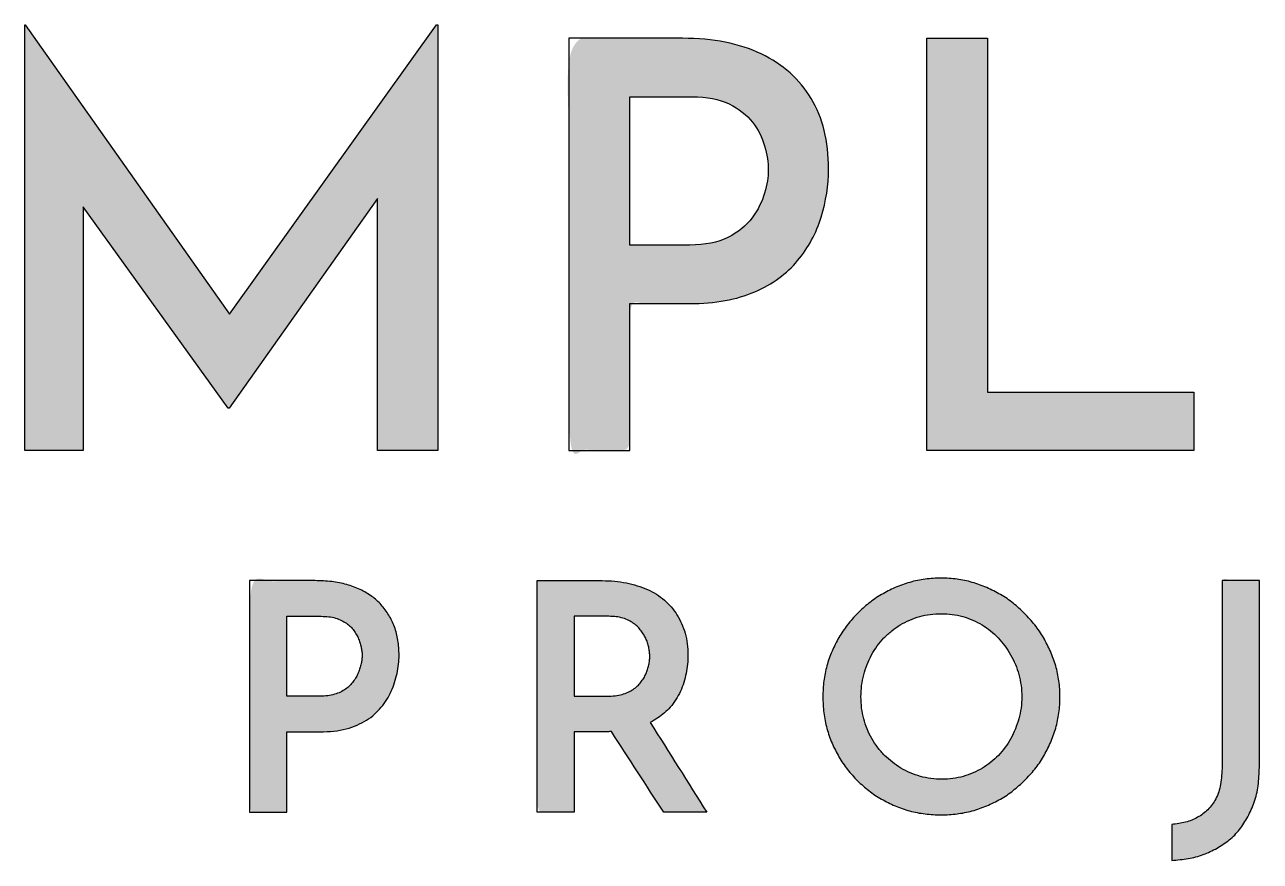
# Model space of a CAD drawing. Extents: x 6 to 227, y 4 to 43.
# Drawn here: x 63.05 to 112.8, y 3.98 to 37.68 of the extents above; entities that cross this region are included whole.
import ezdxf

# ---------------------------------------------------------------- set-up
doc = ezdxf.new("R2010")
doc.units = 0
doc.layers.add('fill-base', color=255, linetype='CONTINUOUS')
doc.layers.add('logo-outline', color=7, linetype='CONTINUOUS')
doc.layers.add('fill-hero', color=7, linetype='CONTINUOUS', true_color=0x00d528)

msp = doc.modelspace()

# ---------------------------------------------------------------- hatches: boundary and pattern name
at = {"layer": 'fill-base', "linetype": 'Continuous'}
h = msp.add_hatch(color=256, dxfattribs=at)
h.dxf.hatch_style = 1
h.paths.add_polyline_path([(75.23912599999998, 31.542627), (79.631126, 37.684752), (79.676876, 37.684752), (79.676876, 20.528502), (77.25212599999999, 20.528502), (77.25212599999999, 30.686766), (71.28212599999999, 22.243752), (71.23637599999999, 22.243752), (65.40362999999999, 30.342071), (65.40362599999999, 20.528502), (63.04637599999999, 20.528502), (63.04637599999999, 37.684752), (63.06962599999999, 37.684752), (71.29549999999999, 26.027536)])
h = msp.add_hatch(color=256, dxfattribs=at)
h.dxf.hatch_style = 1
edge = h.paths.add_edge_path(flags=16)
edge.add_spline(control_points=[(87.40787599999999, 34.779252), (87.40787599999999, 32.789252), (87.40787599999999, 30.799252), (87.40787599999999, 28.80925200000001)], knot_values=[8, 8, 8, 8, 9, 9, 9, 9], weights=[1, 1, 1, 1], degree=3, periodic=0)
edge.add_spline(control_points=[(87.40787599999999, 28.80925200000001), (88.21612600000002, 28.809252), (89.02437600000002, 28.809252), (89.83262600000002, 28.809252)], knot_values=[9, 9, 9, 9, 10, 10, 10, 10], weights=[1, 1, 1, 1], degree=3, periodic=0)
edge.add_spline(control_points=[(89.83262600000002, 28.809252), (90.44237599999998, 28.809252), (90.953876, 28.912002), (91.364876, 29.118252)], knot_values=[10, 10, 10, 10, 11, 11, 11, 11], weights=[1, 1, 1, 1], degree=3, periodic=0)
edge.add_spline(control_points=[(91.364876, 29.118252), (91.776626, 29.323752), (92.10062599999999, 29.587002), (92.33687599999999, 29.907252), (92.57312599999999, 30.227502), (92.741126, 30.559002), (92.84012599999998, 30.902502), (92.93912599999999, 31.246002), (92.98862599999998, 31.555002), (92.98862599999998, 31.828752)], knot_values=[0, 0, 0, 0, 1, 1, 1, 2, 2, 2, 3, 3, 3, 3], weights=[1, 1, 1, 1, 1, 1, 1, 1, 1, 1], degree=3, periodic=0)
edge.add_spline(control_points=[(92.98862599999998, 31.828752), (92.98862599999998, 32.134002), (92.93912599999999, 32.458002), (92.84012599999998, 32.800752), (92.741126, 33.143502), (92.57687599999998, 33.463752), (92.348126, 33.761502)], knot_values=[3, 3, 3, 3, 4, 4, 4, 5, 5, 5, 5], weights=[1, 1, 1, 1, 1, 1, 1], degree=3, periodic=0)
edge.add_spline(control_points=[(92.348126, 33.761502), (92.11937599999999, 34.058502), (91.806626, 34.303002), (91.410626, 34.493502)], knot_values=[5, 5, 5, 5, 6, 6, 6, 6], weights=[1, 1, 1, 1], degree=3, periodic=0)
edge.add_spline(control_points=[(91.410626, 34.493502), (91.01387599999998, 34.684002), (90.51887599999999, 34.779252), (89.92412599999999, 34.779252)], knot_values=[6, 6, 6, 6, 7, 7, 7, 7], weights=[1, 1, 1, 1], degree=3, periodic=0)
edge.add_spline(control_points=[(89.92412599999999, 34.779252), (89.085376, 34.779252), (88.24662599999999, 34.779252), (87.40787599999999, 34.779252)], knot_values=[7, 7, 7, 7, 8, 8, 8, 8], weights=[1, 1, 1, 1], degree=3, periodic=0)
edge = h.paths.add_edge_path()
edge.add_spline(control_points=[(92.70362599999999, 36.506502), (93.58037599999999, 36.086502), (94.25087599999999, 35.488752), (94.71662599999999, 34.711002), (95.181626, 33.933252), (95.41412599999998, 32.987502), (95.41412599999998, 31.874502), (95.41412599999998, 31.218252), (95.31512599999999, 30.571002), (95.11712599999998, 29.930502), (94.91912599999999, 29.290002), (94.60262599999999, 28.706502), (94.16762599999998, 28.180752), (93.73262599999998, 27.655002), (93.15737599999999, 27.235002), (92.44037599999999, 26.922252), (91.72337599999999, 26.609502), (90.854126, 26.453502), (89.83262599999999, 26.453502), (89.02437599999998, 26.453502), (88.21612599999997, 26.453502), (87.40787599999997, 26.453502), (87.40787599999999, 24.478752), (87.40787599999999, 22.504002), (87.40787599999999, 20.529252), (86.591876, 20.529252), (85.775876, 20.529252), (84.959876, 20.529252), (84.959876, 26.064752), (84.959876, 31.600252), (84.959876, 37.135752), (86.485126, 37.135752), (88.010376, 37.135752), (89.535626, 37.135752), (90.77087599999999, 37.135752), (91.82687599999998, 36.925752), (92.70362599999999, 36.506502)], knot_values=[0, 0, 0, 0, 1, 1, 1, 2, 2, 2, 3, 3, 3, 4, 4, 4, 5, 5, 5, 6, 6, 6, 7, 7, 7, 8, 8, 8, 9, 9, 9, 10, 10, 10, 11, 11, 11, 12, 12, 12, 12], weights=[1, 1, 1, 1, 1, 1, 1, 1, 1, 1, 1, 1, 1, 1, 1, 1, 1, 1, 1, 1, 1, 1, 1, 1, 1, 1, 1, 1, 1, 1, 1, 1, 1, 1, 1, 1, 1], degree=3, periodic=0)
h = msp.add_hatch(color=256, dxfattribs=at)
h.dxf.hatch_style = 1
h.paths.add_polyline_path([(99.37187599999999, 37.135752), (101.819876, 37.135752), (101.819876, 22.885002), (110.123126, 22.885002), (110.123126, 20.528502), (99.37187599999999, 20.528502)])
at = {"layer": 'fill-hero', "linetype": 'Continuous'}
h = msp.add_hatch(color=256, dxfattribs=at)
h.dxf.hatch_style = 1
edge = h.paths.add_edge_path()
edge.add_spline(control_points=[(77.40211, 10.188271), (77.3159908009903, 10.09195802646873), (77.14006715396565, 9.895210614111779), (76.80765228771608, 9.654341900050333), (76.55723237111255, 9.533072145086232), (76.427927, 9.470454), (76.28497431737834, 9.415999935155764), (75.98483026740959, 9.301667952993052), (75.48154391872659, 9.217184229413864), (75.1273471175355, 9.20675729282833), (74.941015, 9.201272), (74.49237966666665, 9.201272), (74.04374433333332, 9.201272), (73.595109, 9.201272), (73.595109, 8.120272333333332), (73.595109, 7.039272666666665), (73.595109, 5.958273), (73.095199, 5.958273), (72.595289, 5.958273), (72.095379, 5.958273), (72.095379, 9.068817333333334), (72.095379, 12.17936166666667), (72.095379, 15.289906), (72.97556166666668, 15.289906), (73.85574433333335, 15.289906), (74.73592700000002, 15.289906), (74.9615460850547, 15.28301232579215), (75.3934822998165, 15.26981473861809), (76.00759932463457, 15.1492007924773), (76.55272050460263, 14.95134422756231), (77.02274500500027, 14.67568858969377), (77.42141494239266, 14.33113441160092), (77.61385268663977, 14.04708545777675), (77.709745, 13.905543), (77.79261084863239, 13.74974605584563), (77.9627401401639, 13.42988420480328), (78.0916249562257, 12.87748732733575), (78.13007546614463, 12.36872488599322), (78.10627303232417, 11.92096856325994), (78.04742923242799, 11.55089087370358), (77.97639206804601, 11.30992409982937), (77.94047499999999, 11.188089), (77.89903742946134, 11.06811601995683), (77.81636723796187, 10.82876344435931), (77.63459950624343, 10.4915935217287), (77.47994071473059, 10.28981454508936), (77.40211, 10.188271)], knot_values=[0, 0, 0, 0, 0.3868076561832758, 0.7901677483689002, 1.220806580398716, 1.220806580398716, 1.220806580398716, 1.678874436809751, 2.182567766424112, 2.741674319700858, 2.741674319700858, 2.741674319700858, 3.741674319700858, 3.741674319700858, 3.741674319700858, 4.741674319700858, 4.741674319700858, 4.741674319700858, 5.741674319700858, 5.741674319700858, 5.741674319700858, 6.741674319700858, 6.741674319700858, 6.741674319700858, 7.741674319700858, 7.741674319700858, 7.741674319700858, 8.417940164293043, 9.036350738652832, 9.610455186634203, 10.14929972573616, 10.66380376085056, 11.17482724178662, 11.17482724178662, 11.17482724178662, 11.70228953849606, 12.25774364618904, 12.86049917928351, 13.22849475092263, 13.60078581345301, 13.98152518551873, 13.98152518551873, 13.98152518551873, 14.36192345807133, 14.74044028669853, 15.12389691536207, 15.12389691536207, 15.12389691536207, 15.12389691536207], weights=[1, 1, 1, 1, 1, 1, 1, 1, 1, 1, 1, 1, 1, 1, 1, 1, 1, 1, 1, 1, 1, 1, 1, 1, 1, 1, 1, 1, 1, 1, 1, 1, 1, 1, 1, 1, 1, 1, 1, 1, 1, 1, 1, 1, 1, 1, 1], degree=3, periodic=0)
edge = h.paths.add_edge_path(flags=16)
edge.add_spline(control_points=[(76.27411, 11.226544), (76.31399052180794, 11.2835462441389), (76.39223539198551, 11.39538362715907), (76.48358324419473, 11.57642564509571), (76.52354718768046, 11.70257897242477), (76.543292, 11.764907), (76.56105785339791, 11.82490809129157), (76.59485457341307, 11.93905065667061), (76.62527682359803, 12.10655796410545), (76.63640315377847, 12.26430405673917), (76.62652078763554, 12.42046503044595), (76.60019186174128, 12.58338910752873), (76.55701944699405, 12.75742241122584), (76.49730155452514, 12.93739145106711), (76.4115801597979, 13.11448584442933), (76.33726203786375, 13.22278218560438), (76.29974499999999, 13.277452), (76.2565373490328, 13.33236909417302), (76.16880376796881, 13.44387882047323), (75.99787268860962, 13.58215976213486), (75.86710889985822, 13.65180308167562), (75.799832, 13.687634), (75.722947833408, 13.72137837002596), (75.5606770987539, 13.79259880405384), (75.28164108255189, 13.84458497299283), (75.08406703553237, 13.85091827002996), (74.979475, 13.854271), (74.51801966666666, 13.854271), (74.05656433333333, 13.854271), (73.595109, 13.854271), (73.595109, 12.78181666666667), (73.595109, 11.70936233333333), (73.595109, 10.636908), (74.04374433333332, 10.636908), (74.49237966666665, 10.636908), (74.94101499999998, 10.636908), (75.04382911572934, 10.64009960078893), (75.23973105743113, 10.64618087462232), (75.51702463692891, 10.70155730239871), (75.75903367559091, 10.79457184731664), (75.96471549690267, 10.9170714712911), (76.14101615079815, 11.0573410999235), (76.2304610826685, 11.17105290524258), (76.27411, 11.226544)], knot_values=[0, 0, 0, 0, 0.2085662630748331, 0.4092032761332396, 0.6051335628808497, 0.6051335628808497, 0.6051335628808497, 0.7927550871178091, 0.9620537727594869, 1.114773490533584, 1.265985123435952, 1.43035938235139, 1.609293080097233, 1.803413889782852, 1.998327435102306, 2.197032963611204, 2.197032963611204, 2.197032963611204, 2.406202600590377, 2.621754069509062, 2.850173430444154, 2.850173430444154, 2.850173430444154, 3.101424558306304, 3.380460834315348, 3.694338450301265, 3.694338450301265, 3.694338450301265, 4.694338450301265, 4.694338450301265, 4.694338450301265, 5.694338450301265, 5.694338450301265, 5.694338450301265, 6.694338450301265, 6.694338450301265, 6.694338450301265, 7.002533103514144, 7.281572319485647, 7.538129147030736, 7.776285948842067, 7.997851352504286, 8.209028898964602, 8.209028898964602, 8.209028898964602, 8.209028898964602], weights=[1, 1, 1, 1, 1, 1, 1, 1, 1, 1, 1, 1, 1, 1, 1, 1, 1, 1, 1, 1, 1, 1, 1, 1, 1, 1, 1, 1, 1, 1, 1, 1, 1, 1, 1, 1, 1, 1, 1, 1, 1, 1, 1, 1], degree=3, periodic=0)
h = msp.add_hatch(color=256, dxfattribs=at)
h.dxf.hatch_style = 1
edge = h.paths.add_edge_path()
edge.add_spline(control_points=[(86.668379, 9.213508000000001), (87.37199133333334, 8.128547000000001), (88.07560366666668, 7.043586000000001), (88.77921600000002, 5.958625), (89.35587866666665, 5.958625), (89.93254133333332, 5.958625), (90.50920399999998, 5.958625), (89.75138899999999, 7.165168333333332), (88.993574, 8.371711666666666), (88.235759, 9.578255), (88.33804900327127, 9.636181961134135), (88.53787272565306, 9.749342393531352), (88.8090383803289, 9.951236254830912), (89.05666975010156, 10.1983248548426), (89.27335293596047, 10.49185093793184), (89.45985027884464, 10.82797525961941), (89.59306981529336, 11.18549494332015), (89.6841262393472, 11.55228277922747), (89.740902254049, 11.92157288107429), (89.76093336809109, 12.32210355806952), (89.7353273411537, 12.74213023154021), (89.65479836366592, 13.17168632567727), (89.54875709517552, 13.4324291184023), (89.496997, 13.559701), (89.43895554710718, 13.68047327565905), (89.32430745614036, 13.91903227368417), (89.08786390581668, 14.23756396420419), (88.80913756274411, 14.51677683598543), (88.48477824891607, 14.7528799668913), (88.118097673693, 14.94861739021226), (87.85115499632565, 15.03851011283628), (87.714276, 15.084604), (87.56793027103808, 15.12583496846667), (87.26920892718506, 15.20999574579913), (86.79582806396562, 15.27683110008498), (86.47136962971925, 15.28532784536613), (86.305101, 15.289682), (85.42912333333332, 15.289682), (84.55314566666665, 15.289682), (83.67716799999998, 15.289682), (83.677168, 15.289682), (83.677168, 15.289682), (83.677168, 15.289682), (83.677168, 12.17932966666667), (83.677168, 9.068977333333336), (83.677168, 5.958625000000003), (84.177168, 5.958625), (84.677168, 5.958625), (85.177168, 5.958625), (85.177168, 7.039680000000001), (85.177168, 8.120735), (85.177168, 9.201789999999999), (85.62589799999996, 9.201789999999999), (86.07462799999996, 9.201789999999999), (86.52335799999996, 9.201789999999999), (86.5399227462748, 9.202395922400978), (86.57218200898694, 9.203575935036973), (86.62024578551035, 9.210605160962816), (86.65214756267326, 9.212529107349653), (86.66837899999999, 9.213508000000001)], knot_values=[0, 0, 0, 0, 1, 1, 1, 2, 2, 2, 3, 3, 3, 3.352447630089916, 3.688507137911077, 4.010636558084079, 4.398394493890685, 4.77914518308376, 5.16017328601713, 5.539298415007542, 5.911268677664386, 6.279366211430914, 6.740162110572822, 7.171494735539913, 7.582794203793882, 7.582794203793882, 7.582794203793882, 7.984016859268369, 8.375321082604891, 8.766055657297223, 9.163556388724235, 9.574696977273927, 10.00738126437597, 10.00738126437597, 10.00738126437597, 10.46315505684874, 10.93770810579585, 11.43649679456996, 11.43649679456996, 11.43649679456996, 12.43649679456996, 12.43649679456996, 12.43649679456996, 13.43649679456996, 13.43649679456996, 13.43649679456996, 14.43649679456996, 14.43649679456996, 14.43649679456996, 15.43649679456996, 15.43649679456996, 15.43649679456996, 16.43649679456996, 16.43649679456996, 16.43649679456996, 17.43649679456996, 17.43649679456996, 17.43649679456996, 17.4861873404112, 17.53326739075103, 17.58203320530384, 17.58203320530384, 17.58203320530384, 17.58203320530384], weights=[1, 1, 1, 1, 1, 1, 1, 1, 1, 1, 1, 1, 1, 1, 1, 1, 1, 1, 1, 1, 1, 1, 1, 1, 1, 1, 1, 1, 1, 1, 1, 1, 1, 1, 1, 1, 1, 1, 1, 1, 1, 1, 1, 1, 1, 1, 1, 1, 1, 1, 1, 1, 1, 1, 1, 1, 1, 1, 1, 1], degree=3, periodic=0)
edge = h.paths.add_edge_path(flags=16)
edge.add_spline(control_points=[(87.86808599999999, 13.265267), (87.90812231237385, 13.21070021937343), (87.9870594924063, 13.10311419232158), (88.07753323940591, 12.92567433858673), (88.13887645111296, 12.74473321224096), (88.18208425048354, 12.56864805776043), (88.20885896474894, 12.40157650833928), (88.2185693901435, 12.23693738839362), (88.20792585299351, 12.06922993003374), (88.17822996840104, 11.8928648050301), (88.14373544698718, 11.77496282414083), (88.125899, 11.713998), (88.10611331693232, 11.65449243958354), (88.06599487880557, 11.5338359964575), (87.9743103302925, 11.36141381743178), (87.89624135041745, 11.25542910290238), (87.856371, 11.201302), (87.81250889570438, 11.14837051174405), (87.72200136891354, 11.0391487092716), (87.54679736038793, 10.90193596584024), (87.413192374169, 10.82906461703544), (87.343671, 10.791146), (87.2642186412537, 10.7600113637939), (87.09689325431825, 10.69444232176058), (86.81449221746033, 10.64638481435435), (86.61524925493033, 10.64046105656006), (86.510173, 10.637337), (86.065838, 10.637337), (85.621503, 10.637337), (85.17716800000001, 10.637337), (85.177168, 11.70960266666667), (85.177168, 12.78186833333333), (85.177168, 13.854134), (85.177168, 13.854134), (85.177168, 13.854134), (85.177168, 13.854134), (85.63859300000001, 13.854134), (86.10001800000002, 13.854134), (86.56144300000003, 13.854134), (86.66374885933077, 13.85095567064193), (86.85769292878426, 13.84493042307742), (87.13082236454203, 13.78970028614808), (87.36648496191327, 13.69611906981546), (87.56536167361574, 13.57318845558855), (87.73687505221777, 13.43325994553396), (87.82488544532245, 13.32057784525831), (87.86808599999999, 13.265267)], knot_values=[0, 0, 0, 0, 0.2027956663960055, 0.3998399722386301, 0.5945376159120953, 0.7747992802697721, 0.9432604278676682, 1.101488664680823, 1.268503856666463, 1.446349576350686, 1.636775892730538, 1.636775892730538, 1.636775892730538, 1.824675971123283, 2.017771466308962, 2.219317573234894, 2.219317573234894, 2.219317573234894, 2.425111248132831, 2.643963787622324, 2.881386879096176, 2.881386879096176, 2.881386879096176, 3.136877794850542, 3.41944662976515, 3.734752067214299, 3.734752067214299, 3.734752067214299, 4.734752067214299, 4.734752067214299, 4.734752067214299, 5.734752067214299, 5.734752067214299, 5.734752067214299, 6.734752067214299, 6.734752067214299, 6.734752067214299, 7.734752067214299, 7.734752067214299, 7.734752067214299, 8.041423069568614, 8.316116835264165, 8.56598257856844, 8.79779392654347, 9.015582176945095, 9.225548861714362, 9.225548861714362, 9.225548861714362, 9.225548861714362], weights=[1, 1, 1, 1, 1, 1, 1, 1, 1, 1, 1, 1, 1, 1, 1, 1, 1, 1, 1, 1, 1, 1, 1, 1, 1, 1, 1, 1, 1, 1, 1, 1, 1, 1, 1, 1, 1, 1, 1, 1, 1, 1, 1, 1, 1, 1, 1], degree=3, periodic=0)
h = msp.add_hatch(color=256, dxfattribs=at)
h.dxf.hatch_style = 1
edge = h.paths.add_edge_path()
edge.add_spline(control_points=[(104.347231, 12.444271), (104.4244602689324, 12.25106242038009), (104.5790638739203, 11.86428233898355), (104.7034074004793, 11.24490327467493), (104.7461468607432, 10.6084264750543), (104.7032976299839, 9.969171130608313), (104.5791425533191, 9.341349361492782), (104.4244735408106, 8.948717482491913), (104.347231, 8.752635), (104.2584409410643, 8.566833691080873), (104.0816776249239, 8.196940305476456), (103.7317402249111, 7.687048265091246), (103.450245408087, 7.389455266302431), (103.30896, 7.240089999999999), (103.1590457494327, 7.10117107380508), (102.8591912408112, 6.823309121423728), (102.3447995957308, 6.478240574659541), (101.9716956450692, 6.302989144136459), (101.783595, 6.214636), (101.5901522556227, 6.142514013198287), (101.2019494633427, 5.997778904361162), (100.5835072873977, 5.882132395463103), (99.94585030664284, 5.842356735571624), (99.30543024526314, 5.882031997093755), (98.67821232253777, 5.996846439259244), (98.28634380321328, 6.142423222214383), (98.09195899999999, 6.214636), (97.90634700929813, 6.302757681956372), (97.53789046939704, 6.477687167390663), (97.02831546534341, 6.818219558651673), (96.72905645756313, 7.090916354413586), (96.57941899999999, 7.227271999999999), (96.44059646529573, 7.376773993023194), (96.16348890583359, 7.675199119099712), (95.8182635301516, 8.184938312738819), (95.64242096287568, 8.554110483355487), (95.55396599999999, 8.739817), (95.47953045493753, 8.936487515299438), (95.32996583782479, 9.331660954191339), (95.20597710539954, 9.963406519419086), (95.19022138619931, 10.39335999732421), (95.182236, 10.611271), (95.18995712228767, 10.82409774088475), (95.2052234360342, 11.2449018259569), (95.33381882278746, 11.8620207706452), (95.54118043822201, 12.44867780196063), (95.82151620436115, 13.00030820231726), (96.16568095637433, 13.51269800418565), (96.57019618063501, 13.97851007076222), (97.02877145348003, 14.39003059789931), (97.53566175965014, 14.74295178705911), (97.90595619680113, 14.91931692844372), (98.09195899999999, 15.007907), (98.28804251143052, 15.08514917267844), (98.68067530991515, 15.2398169986395), (99.30849686852855, 15.36397137860072), (99.94775148303478, 15.40682099149973), (100.5842278200378, 15.36408114050184), (101.2036070013766, 15.23973913398018), (101.5903867525219, 15.08513597787838), (101.783595, 15.007907), (101.9717906535754, 14.91922073657596), (102.3456158278515, 14.74305748705067), (102.8601726123592, 14.39327480850957), (103.1591842137683, 14.1110175079187), (103.30896, 13.969634), (103.4501786442138, 13.81779342417411), (103.7311427354077, 13.51569627807289), (104.081081188247, 13.00190653451937), (104.2583505364801, 12.63049282919006), (104.347231, 12.444271)], knot_values=[0, 0, 0, 0, 0.6231306285723698, 1.247431743010748, 1.885499915720375, 2.532094161975321, 3.164761631982276, 3.795926165245986, 3.795926165245986, 3.795926165245986, 4.413141304824562, 5.024678529549273, 5.640908832021483, 5.640908832021483, 5.640908832021483, 6.253473789570488, 6.866145016370787, 7.489073631659096, 7.489073631659096, 7.489073631659096, 8.107464939008254, 8.73006735829042, 9.367952147582335, 10.020051685446, 10.65104200194935, 11.27213082343948, 11.27213082343948, 11.27213082343948, 11.88805609980423, 12.49479804072887, 13.10160448876482, 13.10160448876482, 13.10160448876482, 13.71310133048356, 14.32223050447953, 14.93879962594848, 14.93879962594848, 14.93879962594848, 15.56893472189617, 16.20494087977594, 16.8585492637644, 16.8585492637644, 16.8585492637644, 17.49652372791795, 18.11996152601812, 18.7406868040212, 19.35852684774126, 19.97119668672878, 20.58805206907135, 21.20427947096533, 21.81581643717588, 22.43303159521398, 22.43303159521398, 22.43303159521398, 23.06419861292007, 23.69686490106019, 24.3434571516865, 24.98152632215158, 25.60582723126834, 26.22895657760423, 26.22895657760423, 26.22895657760423, 26.85252462715216, 27.46759004424695, 28.08488091587637, 28.08488091587637, 28.08488091587637, 28.70642895181405, 29.32149297955101, 29.93997771388161, 29.93997771388161, 29.93997771388161, 29.93997771388161], degree=3, periodic=0)
edge = h.paths.add_edge_path(flags=16)
edge.add_spline(control_points=[(96.96395899999999, 9.316635), (97.02489879364776, 9.186329763895987), (97.14596195672385, 8.927465020452486), (97.38313140041731, 8.569040710899712), (97.57362491063031, 8.358228670007662), (97.668959, 8.252726), (97.7714929257299, 8.15723169741841), (97.97621049488154, 7.966569325396947), (98.32735479073598, 7.732091038006828), (98.7049652172194, 7.538324309956399), (99.11119423548087, 7.394549692612468), (99.5427920896059, 7.309457404022405), (99.98391528766157, 7.282015740556556), (100.4204001288688, 7.3100293077507), (100.8405558897158, 7.392705620380719), (101.1021798609577, 7.496206134725057), (101.232412, 7.547727), (101.3594822005052, 7.608587780190604), (101.611364453542, 7.729227791578317), (101.9573659870144, 7.966524725298189), (102.1577324168161, 8.157352643245835), (102.257873, 8.252726), (102.3503947475521, 8.358273332365265), (102.5354547903864, 8.569386874482241), (102.7639427948523, 8.927938888677321), (102.8791644319371, 9.186389604856403), (102.93723, 9.316635), (102.9887629979912, 9.452614257527932), (103.0923466193696, 9.725938622034878), (103.1748524235574, 10.16297579549938), (103.2029490219015, 10.61356917916023), (103.1755085221109, 11.06598958678494), (103.0905082997607, 11.50612015719042), (102.9464395055702, 11.92037919011211), (102.7547405367017, 12.30658492409936), (102.5227811130259, 12.66395674894736), (102.2520095741711, 12.98809683139167), (101.9440894896503, 13.27464625257765), (101.5988107281621, 13.51581707963877), (101.2220302473728, 13.7098189495018), (100.8179677715969, 13.85314081713132), (100.3907034149244, 13.93871237081884), (99.95059808437425, 13.96599469734956), (99.5104829888312, 13.9387139056955), (99.08325130326456, 13.85313441484227), (98.67868123482418, 13.70970024801974), (98.30091846884326, 13.51478100813935), (97.94959742521836, 13.27565478014817), (97.74571769606133, 13.08059705598751), (97.64332399999999, 12.982634), (97.55070814442323, 12.87666906901188), (97.36490762656861, 12.66408841606194), (97.13659553219563, 12.30090099716958), (97.02192886126038, 12.0385425836936), (96.96395899999999, 11.905907), (96.91516543112054, 11.76981250291437), (96.8169204923721, 11.49578877730389), (96.73595247107696, 11.05924224718643), (96.72564761529212, 10.76205953283085), (96.72041899999999, 10.611271), (96.72564765907251, 10.46048280639672), (96.73595262370661, 10.16330010988207), (96.8169203366016, 9.726753523994102), (96.91516541615594, 9.452729494631496), (96.96395899999999, 9.316635)], knot_values=[0, 0, 0, 0, 0.4312087377245498, 0.8566404743133998, 1.282853106097116, 1.282853106097116, 1.282853106097116, 1.702623011700166, 2.120958875152019, 2.544536237985531, 2.973362428920737, 3.409097180293633, 3.860058707417626, 4.295382651287022, 4.718552850295645, 5.137988056223809, 5.137988056223809, 5.137988056223809, 5.560300635417225, 5.975108352800834, 6.389563187852856, 6.389563187852856, 6.389563187852856, 6.810257717383491, 7.231027489111449, 7.658492782599702, 7.658492782599702, 7.658492782599702, 8.094043445394515, 8.533969015395853, 8.986350709854193, 9.445840490438048, 9.889957463936025, 10.32685503498215, 10.75742893454643, 11.18051369924613, 11.60212002727502, 12.02138065811221, 12.43862399524775, 12.8615859129401, 13.28906919843323, 13.72061474298792, 14.16446971797976, 14.60832070121738, 15.03986428537661, 15.46734662800259, 15.89157583844548, 16.31232607605445, 16.73683938722973, 16.73683938722973, 16.73683938722973, 17.1586284758629, 17.58300801144043, 18.01691642604541, 18.01691642604541, 18.01691642604541, 18.45018953764593, 18.8893037362606, 19.34159893723558, 19.34159893723558, 19.34159893723558, 19.79389314000187, 20.23300832137915, 20.66628143297968, 20.66628143297968, 20.66628143297968, 20.66628143297968], degree=3, periodic=0)
h = msp.add_hatch(color=256, dxfattribs=at)
h.dxf.hatch_style = 1
edge = h.paths.add_edge_path()
edge.add_spline(control_points=[(112.30159, 5.778818000000001), (112.1955646968306, 5.603819886326335), (111.9870567443118, 5.2596709210697), (111.5632138597802, 4.824785185066581), (111.2267737899345, 4.61494417600346), (111.058224, 4.509817999999999), (110.8757157516581, 4.41890022022222), (110.5054668310811, 4.234458091552323), (109.8873332638077, 4.072950765513845), (109.4582214688558, 4.039758553322059), (109.238049, 4.022728000000001), (109.238049, 4.022728000000001), (109.238049, 4.022728000000001), (109.238049, 4.022728000000001), (109.238049, 4.505545999999999), (109.238049, 4.988364000000001), (109.238049, 5.471181999999999), (109.4247639202046, 5.491627293871545), (109.7849705207175, 5.531069936130066), (110.2821006244257, 5.737030548686029), (110.7134340449095, 6.047550735324934), (111.0459596398655, 6.506029216467239), (111.2349862997139, 7.11458810454841), (111.253352082709, 7.561536698380538), (111.263319, 7.804091), (111.263319, 10.29936266666667), (111.263319, 12.79463433333333), (111.263319, 15.289906), (111.7632266666666, 15.289906), (112.2631343333333, 15.289906), (112.763042, 15.289906), (112.763042, 12.781816), (112.763042, 10.273726), (112.763042, 7.765636000000001), (112.753634833231, 7.518654239344643), (112.7355956882179, 7.045043012347824), (112.5865609322563, 6.367822099557776), (112.3945980191397, 5.971055517459348), (112.30159, 5.778818000000001)], knot_values=[0, 0, 0, 0, 0.6126723307233599, 1.204873265394189, 1.799400495859707, 1.799400495859707, 1.799400495859707, 2.409970034566811, 3.038044308933304, 3.699885553451192, 3.699885553451192, 3.699885553451192, 4.699885553451192, 4.699885553451192, 4.699885553451192, 5.699885553451192, 5.699885553451192, 5.699885553451192, 6.260907278560834, 6.782197176936964, 7.294364955850286, 7.837613980704448, 8.449688859138451, 9.176036904723349, 9.176036904723349, 9.176036904723349, 10.17603690472335, 10.17603690472335, 10.17603690472335, 11.17603690472335, 11.17603690472335, 11.17603690472335, 12.17603690472335, 12.17603690472335, 12.17603690472335, 12.91699496501286, 13.59689508937526, 14.2359353756953, 14.2359353756953, 14.2359353756953, 14.2359353756953], weights=[1, 1, 1, 1, 1, 1, 1, 1, 1, 1, 1, 1, 1, 1, 1, 1, 1, 1, 1, 1, 1, 1, 1, 1, 1, 1, 1, 1, 1, 1, 1, 1, 1, 1, 1, 1, 1, 1, 1], degree=3, periodic=0)

# ---------------------------------------------------------------- linework, layer by layer
at = {"layer": 'logo-outline'}
for points in [[(75.23912599999998, 31.542627), (79.631126, 37.684752), (79.676876, 37.684752), (79.676876, 20.528502), (77.25212599999999, 20.528502), (77.25212599999999, 30.686766), (71.28212599999999, 22.243752), (71.23637599999999, 22.243752), (65.40362999999999, 30.342071), (65.40362599999999, 20.528502), (63.04637599999999, 20.528502), (63.04637599999999, 37.684752), (63.06962599999999, 37.684752), (71.29549999999999, 26.027536)], [(99.37187599999999, 37.135752), (101.819876, 37.135752), (101.819876, 22.885002), (110.123126, 22.885002), (110.123126, 20.528502), (99.37187599999999, 20.528502)]]:
    msp.add_lwpolyline(points, close=True, dxfattribs=at)
at = {"layer": 'logo-outline', "color": 7}
for points in [[(95.182236, 10.611271), (95.182236, 10.611271)], [(96.72041899999999, 10.611271), (96.72041899999999, 10.611271)]]:
    msp.add_lwpolyline(points, close=True, dxfattribs=at)
at = {"layer": 'logo-outline'}
for points, knots in [([(92.70362599999999, 36.506502), (93.58037599999999, 36.086502), (94.25087599999999, 35.488752), (94.71662599999999, 34.711002), (95.181626, 33.933252), (95.41412599999998, 32.987502), (95.41412599999998, 31.874502), (95.41412599999998, 31.218252), (95.31512599999999, 30.571002), (95.11712599999998, 29.930502), (94.91912599999999, 29.290002), (94.60262599999999, 28.706502), (94.16762599999998, 28.180752), (93.73262599999998, 27.655002), (93.15737599999999, 27.235002), (92.44037599999999, 26.922252), (91.72337599999999, 26.609502), (90.854126, 26.453502), (89.83262599999999, 26.453502), (89.02437599999998, 26.453502), (88.21612599999997, 26.453502), (87.40787599999997, 26.453502), (87.40787599999999, 24.478752), (87.40787599999999, 22.504002), (87.40787599999999, 20.529252), (86.591876, 20.529252), (85.775876, 20.529252), (84.959876, 20.529252), (84.959876, 26.064752), (84.959876, 31.600252), (84.959876, 37.135752), (86.485126, 37.135752), (88.010376, 37.135752), (89.535626, 37.135752), (90.77087599999999, 37.135752), (91.82687599999998, 36.925752), (92.70362599999999, 36.506502)], [0, 0, 0, 0, 1, 1, 1, 2, 2, 2, 3, 3, 3, 4, 4, 4, 5, 5, 5, 6, 6, 6, 7, 7, 7, 8, 8, 8, 9, 9, 9, 10, 10, 10, 11, 11, 11, 12, 12, 12, 12]), ([(91.364876, 29.118252), (91.776626, 29.323752), (92.10062599999999, 29.587002), (92.33687599999999, 29.907252), (92.57312599999999, 30.227502), (92.741126, 30.559002), (92.84012599999998, 30.902502), (92.93912599999999, 31.246002), (92.98862599999998, 31.555002), (92.98862599999998, 31.828752), (92.98862599999998, 32.134002), (92.93912599999999, 32.458002), (92.84012599999998, 32.800752), (92.741126, 33.143502), (92.57687599999998, 33.463752), (92.348126, 33.761502), (92.11937599999999, 34.058502), (91.806626, 34.303002), (91.410626, 34.493502), (91.01387599999998, 34.684002), (90.51887599999999, 34.779252), (89.92412599999999, 34.779252), (89.085376, 34.779252), (88.24662599999999, 34.779252), (87.40787599999999, 34.779252), (87.40787599999999, 32.789252), (87.40787599999999, 30.799252), (87.40787599999999, 28.80925200000001), (88.21612600000002, 28.809252), (89.02437600000002, 28.809252), (89.83262600000002, 28.809252), (90.44237599999998, 28.809252), (90.953876, 28.912002), (91.364876, 29.118252)], [0, 0, 0, 0, 1, 1, 1, 2, 2, 2, 3, 3, 3, 4, 4, 4, 5, 5, 5, 6, 6, 6, 7, 7, 7, 8, 8, 8, 9, 9, 9, 10, 10, 10, 11, 11, 11, 11])]:
    msp.add_open_spline(points, degree=3, knots=knots, dxfattribs=at)
at = {"layer": 'logo-outline', "color": 7}
for points, knots in [([(77.40211, 10.188271), (77.3159908009903, 10.09195802646873), (77.14006715396565, 9.895210614111779), (76.80765228771608, 9.654341900050333), (76.55723237111255, 9.533072145086232), (76.427927, 9.470454), (76.28497431737834, 9.415999935155764), (75.98483026740959, 9.301667952993052), (75.48154391872659, 9.217184229413864), (75.1273471175355, 9.20675729282833), (74.941015, 9.201272), (74.49237966666665, 9.201272), (74.04374433333332, 9.201272), (73.595109, 9.201272), (73.595109, 8.120272333333332), (73.595109, 7.039272666666665), (73.595109, 5.958273), (73.095199, 5.958273), (72.595289, 5.958273), (72.095379, 5.958273), (72.095379, 9.068817333333334), (72.095379, 12.17936166666667), (72.095379, 15.289906), (72.97556166666668, 15.289906), (73.85574433333335, 15.289906), (74.73592700000002, 15.289906), (74.9615460850547, 15.28301232579215), (75.3934822998165, 15.26981473861809), (76.00759932463457, 15.1492007924773), (76.55272050460263, 14.95134422756231), (77.02274500500027, 14.67568858969377), (77.42141494239266, 14.33113441160092), (77.61385268663977, 14.04708545777675), (77.709745, 13.905543), (77.79261084863239, 13.74974605584563), (77.9627401401639, 13.42988420480328), (78.0916249562257, 12.87748732733575), (78.13007546614463, 12.36872488599322), (78.10627303232417, 11.92096856325994), (78.04742923242799, 11.55089087370358), (77.97639206804601, 11.30992409982937), (77.94047499999999, 11.188089), (77.89903742946134, 11.06811601995683), (77.81636723796187, 10.82876344435931), (77.63459950624343, 10.4915935217287), (77.47994071473059, 10.28981454508936), (77.40211, 10.188271)], [0, 0, 0, 0, 0.3868076561832758, 0.7901677483689002, 1.220806580398716, 1.220806580398716, 1.220806580398716, 1.678874436809751, 2.182567766424112, 2.741674319700858, 2.741674319700858, 2.741674319700858, 3.741674319700858, 3.741674319700858, 3.741674319700858, 4.741674319700858, 4.741674319700858, 4.741674319700858, 5.741674319700858, 5.741674319700858, 5.741674319700858, 6.741674319700858, 6.741674319700858, 6.741674319700858, 7.741674319700858, 7.741674319700858, 7.741674319700858, 8.417940164293043, 9.036350738652832, 9.610455186634203, 10.14929972573616, 10.66380376085056, 11.17482724178662, 11.17482724178662, 11.17482724178662, 11.70228953849606, 12.25774364618904, 12.86049917928351, 13.22849475092263, 13.60078581345301, 13.98152518551873, 13.98152518551873, 13.98152518551873, 14.36192345807133, 14.74044028669853, 15.12389691536207, 15.12389691536207, 15.12389691536207, 15.12389691536207]), ([(112.30159, 5.778818000000001), (112.1955646968306, 5.603819886326335), (111.9870567443118, 5.2596709210697), (111.5632138597802, 4.824785185066581), (111.2267737899345, 4.61494417600346), (111.058224, 4.509817999999999), (110.8757157516581, 4.41890022022222), (110.5054668310811, 4.234458091552323), (109.8873332638077, 4.072950765513845), (109.4582214688558, 4.039758553322059), (109.238049, 4.022728000000001), (109.238049, 4.022728000000001), (109.238049, 4.022728000000001), (109.238049, 4.022728000000001), (109.238049, 4.505545999999999), (109.238049, 4.988364000000001), (109.238049, 5.471181999999999), (109.4247639202046, 5.491627293871545), (109.7849705207175, 5.531069936130066), (110.2821006244257, 5.737030548686029), (110.7134340449095, 6.047550735324934), (111.0459596398655, 6.506029216467239), (111.2349862997139, 7.11458810454841), (111.253352082709, 7.561536698380538), (111.263319, 7.804091), (111.263319, 10.29936266666667), (111.263319, 12.79463433333333), (111.263319, 15.289906), (111.7632266666666, 15.289906), (112.2631343333333, 15.289906), (112.763042, 15.289906), (112.763042, 12.781816), (112.763042, 10.273726), (112.763042, 7.765636000000001), (112.753634833231, 7.518654239344643), (112.7355956882179, 7.045043012347824), (112.5865609322563, 6.367822099557776), (112.3945980191397, 5.971055517459348), (112.30159, 5.778818000000001)], [0, 0, 0, 0, 0.6126723307233599, 1.204873265394189, 1.799400495859707, 1.799400495859707, 1.799400495859707, 2.409970034566811, 3.038044308933304, 3.699885553451192, 3.699885553451192, 3.699885553451192, 4.699885553451192, 4.699885553451192, 4.699885553451192, 5.699885553451192, 5.699885553451192, 5.699885553451192, 6.260907278560834, 6.782197176936964, 7.294364955850286, 7.837613980704448, 8.449688859138451, 9.176036904723349, 9.176036904723349, 9.176036904723349, 10.17603690472335, 10.17603690472335, 10.17603690472335, 11.17603690472335, 11.17603690472335, 11.17603690472335, 12.17603690472335, 12.17603690472335, 12.17603690472335, 12.91699496501286, 13.59689508937526, 14.2359353756953, 14.2359353756953, 14.2359353756953, 14.2359353756953]), ([(86.668379, 9.213508000000001), (87.37199133333334, 8.128547000000001), (88.07560366666668, 7.043586000000001), (88.77921600000002, 5.958625), (89.35587866666665, 5.958625), (89.93254133333332, 5.958625), (90.50920399999998, 5.958625), (89.75138899999999, 7.165168333333332), (88.993574, 8.371711666666666), (88.235759, 9.578255), (88.33804900327127, 9.636181961134135), (88.53787272565306, 9.749342393531352), (88.8090383803289, 9.951236254830912), (89.05666975010156, 10.1983248548426), (89.27335293596047, 10.49185093793184), (89.45985027884464, 10.82797525961941), (89.59306981529336, 11.18549494332015), (89.6841262393472, 11.55228277922747), (89.740902254049, 11.92157288107429), (89.76093336809109, 12.32210355806952), (89.7353273411537, 12.74213023154021), (89.65479836366592, 13.17168632567727), (89.54875709517552, 13.4324291184023), (89.496997, 13.559701), (89.43895554710718, 13.68047327565905), (89.32430745614036, 13.91903227368417), (89.08786390581668, 14.23756396420419), (88.80913756274411, 14.51677683598543), (88.48477824891607, 14.7528799668913), (88.118097673693, 14.94861739021226), (87.85115499632565, 15.03851011283628), (87.714276, 15.084604), (87.56793027103808, 15.12583496846667), (87.26920892718506, 15.20999574579913), (86.79582806396562, 15.27683110008498), (86.47136962971925, 15.28532784536613), (86.305101, 15.289682), (85.42912333333332, 15.289682), (84.55314566666665, 15.289682), (83.67716799999998, 15.289682), (83.677168, 15.289682), (83.677168, 15.289682), (83.677168, 15.289682), (83.677168, 12.17932966666667), (83.677168, 9.068977333333336), (83.677168, 5.958625000000003), (84.177168, 5.958625), (84.677168, 5.958625), (85.177168, 5.958625), (85.177168, 7.039680000000001), (85.177168, 8.120735), (85.177168, 9.201789999999999), (85.62589799999996, 9.201789999999999), (86.07462799999996, 9.201789999999999), (86.52335799999996, 9.201789999999999), (86.5399227462748, 9.202395922400978), (86.57218200898694, 9.203575935036973), (86.62024578551035, 9.210605160962816), (86.65214756267326, 9.212529107349653), (86.66837899999999, 9.213508000000001)], [0, 0, 0, 0, 1, 1, 1, 2, 2, 2, 3, 3, 3, 3.352447630089916, 3.688507137911077, 4.010636558084079, 4.398394493890685, 4.77914518308376, 5.16017328601713, 5.539298415007542, 5.911268677664386, 6.279366211430914, 6.740162110572822, 7.171494735539913, 7.582794203793882, 7.582794203793882, 7.582794203793882, 7.984016859268369, 8.375321082604891, 8.766055657297223, 9.163556388724235, 9.574696977273927, 10.00738126437597, 10.00738126437597, 10.00738126437597, 10.46315505684874, 10.93770810579585, 11.43649679456996, 11.43649679456996, 11.43649679456996, 12.43649679456996, 12.43649679456996, 12.43649679456996, 13.43649679456996, 13.43649679456996, 13.43649679456996, 14.43649679456996, 14.43649679456996, 14.43649679456996, 15.43649679456996, 15.43649679456996, 15.43649679456996, 16.43649679456996, 16.43649679456996, 16.43649679456996, 17.43649679456996, 17.43649679456996, 17.43649679456996, 17.4861873404112, 17.53326739075103, 17.58203320530384, 17.58203320530384, 17.58203320530384, 17.58203320530384]), ([(104.347231, 12.444271), (104.4244602689324, 12.25106242038009), (104.5790638739203, 11.86428233898355), (104.7034074004793, 11.24490327467493), (104.7461468607432, 10.6084264750543), (104.7032976299839, 9.969171130608313), (104.5791425533191, 9.341349361492782), (104.4244735408106, 8.948717482491913), (104.347231, 8.752635), (104.2584409410643, 8.566833691080873), (104.0816776249239, 8.196940305476456), (103.7317402249111, 7.687048265091246), (103.450245408087, 7.389455266302431), (103.30896, 7.240089999999999), (103.1590457494327, 7.10117107380508), (102.8591912408112, 6.823309121423728), (102.3447995957308, 6.478240574659541), (101.9716956450692, 6.302989144136459), (101.783595, 6.214636), (101.5901522556227, 6.142514013198287), (101.2019494633427, 5.997778904361162), (100.5835072873977, 5.882132395463103), (99.94585030664284, 5.842356735571624), (99.30543024526314, 5.882031997093755), (98.67821232253777, 5.996846439259244), (98.28634380321328, 6.142423222214383), (98.09195899999999, 6.214636), (97.90634700929813, 6.302757681956372), (97.53789046939704, 6.477687167390663), (97.02831546534341, 6.818219558651673), (96.72905645756313, 7.090916354413586), (96.57941899999999, 7.227271999999999), (96.44059646529573, 7.376773993023194), (96.16348890583359, 7.675199119099712), (95.8182635301516, 8.184938312738819), (95.64242096287568, 8.554110483355487), (95.55396599999999, 8.739817), (95.47953045493753, 8.936487515299438), (95.32996583782479, 9.331660954191339), (95.20597710539954, 9.963406519419086), (95.19022138619931, 10.39335999732421), (95.182236, 10.611271), (95.18995712228767, 10.82409774088475), (95.2052234360342, 11.2449018259569), (95.33381882278746, 11.8620207706452), (95.54118043822201, 12.44867780196063), (95.82151620436115, 13.00030820231726), (96.16568095637433, 13.51269800418565), (96.57019618063501, 13.97851007076222), (97.02877145348003, 14.39003059789931), (97.53566175965014, 14.74295178705911), (97.90595619680113, 14.91931692844372), (98.09195899999999, 15.007907), (98.28804251143052, 15.08514917267844), (98.68067530991515, 15.2398169986395), (99.30849686852855, 15.36397137860072), (99.94775148303478, 15.40682099149973), (100.5842278200378, 15.36408114050184), (101.2036070013766, 15.23973913398018), (101.5903867525219, 15.08513597787838), (101.783595, 15.007907), (101.9717906535754, 14.91922073657596), (102.3456158278515, 14.74305748705067), (102.8601726123592, 14.39327480850957), (103.1591842137683, 14.1110175079187), (103.30896, 13.969634), (103.4501786442138, 13.81779342417411), (103.7311427354077, 13.51569627807289), (104.081081188247, 13.00190653451937), (104.2583505364801, 12.63049282919006), (104.347231, 12.444271)], [0, 0, 0, 0, 0.6231306285723698, 1.247431743010748, 1.885499915720375, 2.532094161975321, 3.164761631982276, 3.795926165245986, 3.795926165245986, 3.795926165245986, 4.413141304824562, 5.024678529549273, 5.640908832021483, 5.640908832021483, 5.640908832021483, 6.253473789570488, 6.866145016370787, 7.489073631659096, 7.489073631659096, 7.489073631659096, 8.107464939008254, 8.73006735829042, 9.367952147582335, 10.020051685446, 10.65104200194935, 11.27213082343948, 11.27213082343948, 11.27213082343948, 11.88805609980423, 12.49479804072887, 13.10160448876482, 13.10160448876482, 13.10160448876482, 13.71310133048356, 14.32223050447953, 14.93879962594848, 14.93879962594848, 14.93879962594848, 15.56893472189617, 16.20494087977594, 16.8585492637644, 16.8585492637644, 16.8585492637644, 17.49652372791795, 18.11996152601812, 18.7406868040212, 19.35852684774126, 19.97119668672878, 20.58805206907135, 21.20427947096533, 21.81581643717588, 22.43303159521398, 22.43303159521398, 22.43303159521398, 23.06419861292007, 23.69686490106019, 24.3434571516865, 24.98152632215158, 25.60582723126834, 26.22895657760423, 26.22895657760423, 26.22895657760423, 26.85252462715216, 27.46759004424695, 28.08488091587637, 28.08488091587637, 28.08488091587637, 28.70642895181405, 29.32149297955101, 29.93997771388161, 29.93997771388161, 29.93997771388161, 29.93997771388161]), ([(96.96395899999999, 9.316635), (97.02489879364776, 9.186329763895987), (97.14596195672385, 8.927465020452486), (97.38313140041731, 8.569040710899712), (97.57362491063031, 8.358228670007662), (97.668959, 8.252726), (97.7714929257299, 8.15723169741841), (97.97621049488154, 7.966569325396947), (98.32735479073598, 7.732091038006828), (98.7049652172194, 7.538324309956399), (99.11119423548087, 7.394549692612468), (99.5427920896059, 7.309457404022405), (99.98391528766157, 7.282015740556556), (100.4204001288688, 7.3100293077507), (100.8405558897158, 7.392705620380719), (101.1021798609577, 7.496206134725057), (101.232412, 7.547727), (101.3594822005052, 7.608587780190604), (101.611364453542, 7.729227791578317), (101.9573659870144, 7.966524725298189), (102.1577324168161, 8.157352643245835), (102.257873, 8.252726), (102.3503947475521, 8.358273332365265), (102.5354547903864, 8.569386874482241), (102.7639427948523, 8.927938888677321), (102.8791644319371, 9.186389604856403), (102.93723, 9.316635), (102.9887629979912, 9.452614257527932), (103.0923466193696, 9.725938622034878), (103.1748524235574, 10.16297579549938), (103.2029490219015, 10.61356917916023), (103.1755085221109, 11.06598958678494), (103.0905082997607, 11.50612015719042), (102.9464395055702, 11.92037919011211), (102.7547405367017, 12.30658492409936), (102.5227811130259, 12.66395674894736), (102.2520095741711, 12.98809683139167), (101.9440894896503, 13.27464625257765), (101.5988107281621, 13.51581707963877), (101.2220302473728, 13.7098189495018), (100.8179677715969, 13.85314081713132), (100.3907034149244, 13.93871237081884), (99.95059808437425, 13.96599469734956), (99.5104829888312, 13.9387139056955), (99.08325130326456, 13.85313441484227), (98.67868123482418, 13.70970024801974), (98.30091846884326, 13.51478100813935), (97.94959742521836, 13.27565478014817), (97.74571769606133, 13.08059705598751), (97.64332399999999, 12.982634), (97.55070814442323, 12.87666906901188), (97.36490762656861, 12.66408841606194), (97.13659553219563, 12.30090099716958), (97.02192886126038, 12.0385425836936), (96.96395899999999, 11.905907), (96.91516543112054, 11.76981250291437), (96.8169204923721, 11.49578877730389), (96.73595247107696, 11.05924224718643), (96.72564761529212, 10.76205953283085), (96.72041899999999, 10.611271), (96.72564765907251, 10.46048280639672), (96.73595262370661, 10.16330010988207), (96.8169203366016, 9.726753523994102), (96.91516541615594, 9.452729494631496), (96.96395899999999, 9.316635)], [0, 0, 0, 0, 0.4312087377245498, 0.8566404743133998, 1.282853106097116, 1.282853106097116, 1.282853106097116, 1.702623011700166, 2.120958875152019, 2.544536237985531, 2.973362428920737, 3.409097180293633, 3.860058707417626, 4.295382651287022, 4.718552850295645, 5.137988056223809, 5.137988056223809, 5.137988056223809, 5.560300635417225, 5.975108352800834, 6.389563187852856, 6.389563187852856, 6.389563187852856, 6.810257717383491, 7.231027489111449, 7.658492782599702, 7.658492782599702, 7.658492782599702, 8.094043445394515, 8.533969015395853, 8.986350709854193, 9.445840490438048, 9.889957463936025, 10.32685503498215, 10.75742893454643, 11.18051369924613, 11.60212002727502, 12.02138065811221, 12.43862399524775, 12.8615859129401, 13.28906919843323, 13.72061474298792, 14.16446971797976, 14.60832070121738, 15.03986428537661, 15.46734662800259, 15.89157583844548, 16.31232607605445, 16.73683938722973, 16.73683938722973, 16.73683938722973, 17.1586284758629, 17.58300801144043, 18.01691642604541, 18.01691642604541, 18.01691642604541, 18.45018953764593, 18.8893037362606, 19.34159893723558, 19.34159893723558, 19.34159893723558, 19.79389314000187, 20.23300832137915, 20.66628143297968, 20.66628143297968, 20.66628143297968, 20.66628143297968]), ([(76.27411, 11.226544), (76.31399052180794, 11.2835462441389), (76.39223539198551, 11.39538362715907), (76.48358324419473, 11.57642564509571), (76.52354718768046, 11.70257897242477), (76.543292, 11.764907), (76.56105785339791, 11.82490809129157), (76.59485457341307, 11.93905065667061), (76.62527682359803, 12.10655796410545), (76.63640315377847, 12.26430405673917), (76.62652078763554, 12.42046503044595), (76.60019186174128, 12.58338910752873), (76.55701944699405, 12.75742241122584), (76.49730155452514, 12.93739145106711), (76.4115801597979, 13.11448584442933), (76.33726203786375, 13.22278218560438), (76.29974499999999, 13.277452), (76.2565373490328, 13.33236909417302), (76.16880376796881, 13.44387882047323), (75.99787268860962, 13.58215976213486), (75.86710889985822, 13.65180308167562), (75.799832, 13.687634), (75.722947833408, 13.72137837002596), (75.5606770987539, 13.79259880405384), (75.28164108255189, 13.84458497299283), (75.08406703553237, 13.85091827002996), (74.979475, 13.854271), (74.51801966666666, 13.854271), (74.05656433333333, 13.854271), (73.595109, 13.854271), (73.595109, 12.78181666666667), (73.595109, 11.70936233333333), (73.595109, 10.636908), (74.04374433333332, 10.636908), (74.49237966666665, 10.636908), (74.94101499999998, 10.636908), (75.04382911572934, 10.64009960078893), (75.23973105743113, 10.64618087462232), (75.51702463692891, 10.70155730239871), (75.75903367559091, 10.79457184731664), (75.96471549690267, 10.9170714712911), (76.14101615079815, 11.0573410999235), (76.2304610826685, 11.17105290524258), (76.27411, 11.226544)], [0, 0, 0, 0, 0.2085662630748331, 0.4092032761332396, 0.6051335628808497, 0.6051335628808497, 0.6051335628808497, 0.7927550871178091, 0.9620537727594869, 1.114773490533584, 1.265985123435952, 1.43035938235139, 1.609293080097233, 1.803413889782852, 1.998327435102306, 2.197032963611204, 2.197032963611204, 2.197032963611204, 2.406202600590377, 2.621754069509062, 2.850173430444154, 2.850173430444154, 2.850173430444154, 3.101424558306304, 3.380460834315348, 3.694338450301265, 3.694338450301265, 3.694338450301265, 4.694338450301265, 4.694338450301265, 4.694338450301265, 5.694338450301265, 5.694338450301265, 5.694338450301265, 6.694338450301265, 6.694338450301265, 6.694338450301265, 7.002533103514144, 7.281572319485647, 7.538129147030736, 7.776285948842067, 7.997851352504286, 8.209028898964602, 8.209028898964602, 8.209028898964602, 8.209028898964602]), ([(87.86808599999999, 13.265267), (87.90812231237385, 13.21070021937343), (87.9870594924063, 13.10311419232158), (88.07753323940591, 12.92567433858673), (88.13887645111296, 12.74473321224096), (88.18208425048354, 12.56864805776043), (88.20885896474894, 12.40157650833928), (88.2185693901435, 12.23693738839362), (88.20792585299351, 12.06922993003374), (88.17822996840104, 11.8928648050301), (88.14373544698718, 11.77496282414083), (88.125899, 11.713998), (88.10611331693232, 11.65449243958354), (88.06599487880557, 11.5338359964575), (87.9743103302925, 11.36141381743178), (87.89624135041745, 11.25542910290238), (87.856371, 11.201302), (87.81250889570438, 11.14837051174405), (87.72200136891354, 11.0391487092716), (87.54679736038793, 10.90193596584024), (87.413192374169, 10.82906461703544), (87.343671, 10.791146), (87.2642186412537, 10.7600113637939), (87.09689325431825, 10.69444232176058), (86.81449221746033, 10.64638481435435), (86.61524925493033, 10.64046105656006), (86.510173, 10.637337), (86.065838, 10.637337), (85.621503, 10.637337), (85.17716800000001, 10.637337), (85.177168, 11.70960266666667), (85.177168, 12.78186833333333), (85.177168, 13.854134), (85.177168, 13.854134), (85.177168, 13.854134), (85.177168, 13.854134), (85.63859300000001, 13.854134), (86.10001800000002, 13.854134), (86.56144300000003, 13.854134), (86.66374885933077, 13.85095567064193), (86.85769292878426, 13.84493042307742), (87.13082236454203, 13.78970028614808), (87.36648496191327, 13.69611906981546), (87.56536167361574, 13.57318845558855), (87.73687505221777, 13.43325994553396), (87.82488544532245, 13.32057784525831), (87.86808599999999, 13.265267)], [0, 0, 0, 0, 0.2027956663960055, 0.3998399722386301, 0.5945376159120953, 0.7747992802697721, 0.9432604278676682, 1.101488664680823, 1.268503856666463, 1.446349576350686, 1.636775892730538, 1.636775892730538, 1.636775892730538, 1.824675971123283, 2.017771466308962, 2.219317573234894, 2.219317573234894, 2.219317573234894, 2.425111248132831, 2.643963787622324, 2.881386879096176, 2.881386879096176, 2.881386879096176, 3.136877794850542, 3.41944662976515, 3.734752067214299, 3.734752067214299, 3.734752067214299, 4.734752067214299, 4.734752067214299, 4.734752067214299, 5.734752067214299, 5.734752067214299, 5.734752067214299, 6.734752067214299, 6.734752067214299, 6.734752067214299, 7.734752067214299, 7.734752067214299, 7.734752067214299, 8.041423069568614, 8.316116835264165, 8.56598257856844, 8.79779392654347, 9.015582176945095, 9.225548861714362, 9.225548861714362, 9.225548861714362, 9.225548861714362])]:
    msp.add_open_spline(points, degree=3, knots=knots, dxfattribs=at)

doc.saveas('drawing.dxf')
